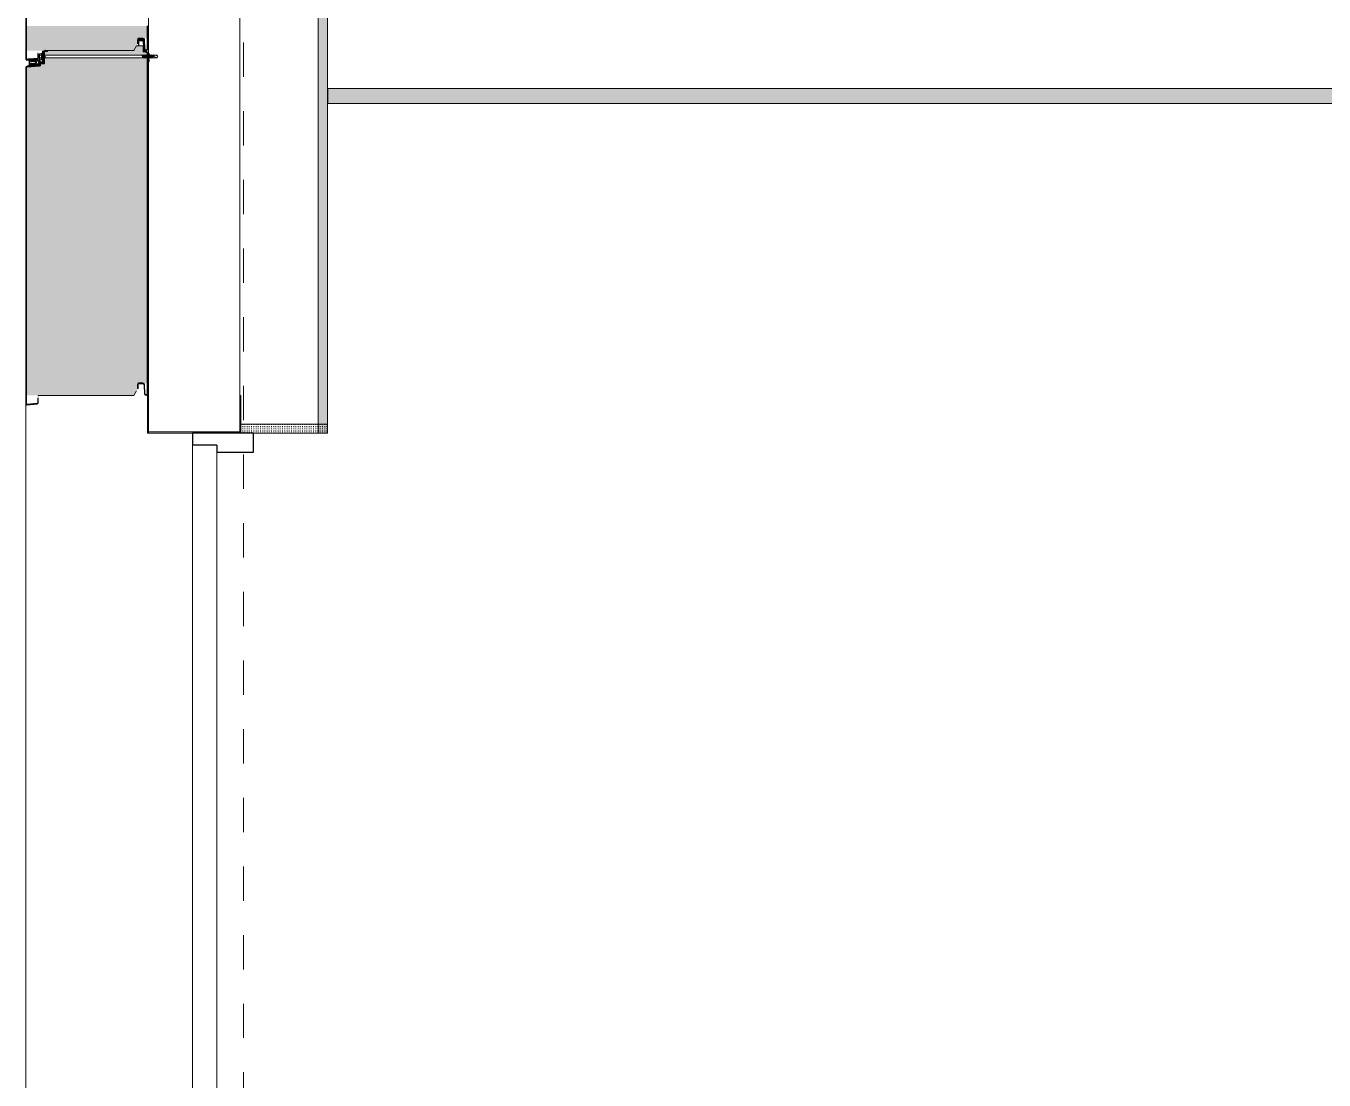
# Model space of a CAD drawing. Header units: millimetres. Extents: x -54677 to 188015, y -4000 to 32873.
# Drawn here: x -20213 to -18078, y 13544 to 15278 of the extents above; entities that cross this region are included whole.
import ezdxf

# ---------------------------------------------------------------- set-up
doc = ezdxf.new("R2010")
doc.units = ezdxf.units.MM
doc.header["$MEASUREMENT"] = 0
doc.linetypes.add('Dashed', pattern=[112.888889, 56.444445, -56.444445])
for name, color, linetype, lineweight in [('0_Pen_No__1', 7, 'Continuous', 13), ('0_Pen_No__3', 7, 'Continuous', 18), ('0_Pen_No__4', 7, 'Continuous', 20), ('0_Pen_No__5', 7, 'Continuous', 25), ('0_Pen_No__7', 7, 'Continuous', 35), ('A-20-M_Ceiling_Pen_No__1', 7, 'Continuous', 13), ('A-25-M_Wall_Int_Pen_No__3', 7, 'Continuous', 18), ('A-25-M_Wall_Int_Pen_No__87', 8, 'Continuous', 20), ('A-30-M_Stair_Pen_No__191', 7, 'Continuous', 5)]:
    doc.layers.add(name, color=color, linetype=linetype, lineweight=lineweight)
for name, color, linetype, lineweight, true_color in [('0_Pen_No__81', 7, 'Continuous', 20, 0x6a6a6a), ('A-20-M_Ceiling_Pen_No__107', 7, 'Continuous', 15, 0xa6a6a6), ('A-20-M_Ceiling_Pen_No__241', 7, 'Continuous', 13, 0xc30c20), ('A-25-M_Wall_Int_Pen_No__23', 7, 'Continuous', 30, 0x2a2a2a), ('A-30-M_Stair_Pen_No__107', 7, 'Continuous', 15, 0xa6a6a6)]:
    doc.layers.add(name, color=color, linetype=linetype, lineweight=lineweight, true_color=true_color)
pattern_1 = [(0, (0, 0), (0, 3), [0, -3])]

msp = doc.modelspace()

# ---------------------------------------------------------------- hatches: boundary and pattern name
at = {"layer": '0_Pen_No__3', "linetype": 'Continuous'}
msp.add_hatch(color=256, dxfattribs=at).paths.add_polyline_path([(-20022.1, 15254.4), (-20026, 15254.4, 0.414214), (-20027.7, 15252.8), (-20028.6, 15252.8), (-20028.6, 15255.4, -0.414214), (-20027.5, 15256.4), (-20020.4, 15256.4, -0.39896), (-20018.4, 15254.5), (-20018.4, 15252.8), (-20019.6, 15252.8, 0.304072)])
h = msp.add_hatch(dxfattribs=at)
h.set_pattern_fill('ANSI31_0001', color=256, style=0, pattern_type=2)
h.set_pattern_definition([(135, (-19255.35, 14583.42), (220.97, 220.97), [])])
h.paths.add_polyline_path([(-20018.4, 15252.8), (-20019.6, 15252.8, 0.304072), (-20022.1, 15254.4), (-20026, 15254.4, 0.414214), (-20027.7, 15252.8), (-20028.6, 15252.8), (-20028.6, 15255.4, -0.414214), (-20027.5, 15256.4), (-20020.4, 15256.4, -0.39896), (-20018.4, 15254.5)])
at = {"layer": '0_Pen_No__4', "linetype": 'Continuous', "lineweight": 0, "true_color": 0x000000}
for points in [[(-20013.2, 15277.6), (-20013.2, 15256.9), (-20013.2, 15257), (-20030.2, 15257), (-20030.2, 15247), (-20035.2, 15237), (-20212.2, 15237), (-20212.2, 15277.6)], [(-20212.2, 15122.9), (-20212.2, 15198.9), (-20212.2, 15209.9), (-20204.6, 15210.5), (-20202.7, 15210.7), (-20189.2, 15211.9), (-20189.2, 15214.5, -0.177727), (-20189.1, 15214.9), (-20182.2, 15215.5), (-20182.2, 15224.8), (-20181.8, 15225.3), (-20024, 15225.3), (-20023.1, 15223.4), (-20022.7, 15224.2), (-20021.7, 15224.2), (-20021.1, 15223.4), (-20020.7, 15224.2), (-20019.7, 15224.2), (-20019.1, 15223.4), (-20018.7, 15224.2), (-20017.7, 15224.2), (-20017.1, 15223.4), (-20016.7, 15224.2), (-20015.7, 15224.2), (-20015.1, 15223.4), (-20014.7, 15224.2), (-20013.7, 15224.2), (-20013.2, 15223.5), (-20013.2, 15122.9)], [(-20021.8, 15230), (-20022.5, 15229.3), (-20182.2, 15229.3), (-20182.2, 15235.2, -0.085197), (-20182.2, 15235.6), (-20177.5, 15235.6), (-20177.5, 15237), (-20035.2, 15237), (-20031.3, 15244.8), (-20020, 15244.8), (-20020, 15234.8), (-20015.2, 15234.8), (-20013.2, 15232.8), (-20013.2, 15229.3), (-20013.5, 15229.3), (-20013.8, 15230), (-20013.5, 15228.9), (-20013.5, 15228.9), (-20013.9, 15228.2), (-20013.9, 15228.2), (-20014.5, 15229.3), (-20013.8, 15230)], [(-20013.2, 15122.9), (-20013.2, 14710.6), (-20212.2, 14710.6), (-20212.2, 15122.9)], [(-20013.2, 14710.6), (-20013.2, 14689.9), (-20013.2, 14690), (-20030.2, 14690), (-20030.2, 14680), (-20035.2, 14670), (-20212.2, 14670), (-20212.2, 14710.6)]]:
    msp.add_hatch(color=178, dxfattribs=at).paths.add_polyline_path(points)
at = {"layer": '0_Pen_No__4', "linetype": 'Continuous'}
h = msp.add_hatch(dxfattribs=at)
h.set_pattern_fill('INSUL_0001', color=256, style=0, pattern_type=2)
h.set_pattern_definition([(135, (-19455.1, 14233), (1591, 1591), []), (135, (-18924.8, 14763.2), (1591, 1591), [750, -750]), (135, (-18394.5, 15293.6), (1591, 1591), [750, -750])])
h.paths.add_polyline_path([(-20184.3, 15229.3), (-20182.2, 15235.2, -0.085197), (-20182.2, 15235.6), (-20177.5, 15235.6), (-20177.5, 15237), (-20035.2, 15237), (-20031.3, 15244.8), (-20020, 15244.8), (-20020, 15234.8), (-20015.2, 15234.8), (-20013.2, 15232.8), (-20013.2, 15228.5), (-20013.5, 15228.9), (-20013.9, 15228.2), (-20014.9, 15228.2), (-20015.5, 15228.9), (-20015.9, 15228.2), (-20016.9, 15228.2), (-20017.5, 15228.9), (-20017.9, 15228.2), (-20018.9, 15228.2), (-20019.5, 15228.9), (-20019.9, 15228.2), (-20020.9, 15228.2), (-20021.5, 15228.9), (-20024, 15229.3)])
at = {"layer": '0_Pen_No__7', "linetype": 'Continuous'}
h = msp.add_hatch(dxfattribs=at)
h.set_pattern_fill('ANSI31_0001', color=256, style=0, pattern_type=2)
h.set_pattern_definition([(45, (-20090.32, 15101.44), (-265.17, 265.17), [])])
h.paths.add_polyline_path([(-20196.2, 15217.9, -0.512725), (-20196.2, 15217.1), (-20199.2, 15215, -0.645734), (-20199.5, 15215.2), (-20199.4, 15215.5), (-20201.8, 15215.5), (-20202.6, 15215, -0.645734), (-20202.9, 15215.2), (-20202.8, 15215.5), (-20204.3, 15215.5, 0.414214), (-20204.8, 15215), (-20204.8, 15213.6, -0.185503), (-20205, 15213), (-20206.3, 15211.6, -0.189692), (-20207, 15211.2), (-20209.7, 15211, -0.78441), (-20209.8, 15211.6), (-20208, 15212, 0.34718), (-20207.3, 15213), (-20207.3, 15221.3, 0.396857), (-20208.2, 15222.3), (-20209.9, 15222.4, -0.78441), (-20209.9, 15223), (-20206.6, 15223.2, -0.235302), (-20205.8, 15222.9), (-20205, 15222.1, -0.185503), (-20204.8, 15221.4), (-20204.8, 15220, 0.414214), (-20204.3, 15219.5), (-20202.8, 15219.5), (-20202.9, 15219.9, -0.645734), (-20202.6, 15220), (-20201.8, 15219.5), (-20199.4, 15219.5), (-20199.5, 15219.9, -0.645734), (-20199.2, 15220)])
h.paths.add_polyline_path([(-20197.6, 15217.4, 0.512725), (-20197.6, 15217.7), (-20198.7, 15218.5, 0.157084), (-20199, 15218.6), (-20201.3, 15218.6), (-20200.8, 15217.5), (-20201.3, 15216.4), (-20199, 15216.4, 0.157084), (-20198.7, 15216.5)], flags=0)
h.paths.add_polyline_path([(-20201.7, 15217.5), (-20202.2, 15218.6), (-20205.1, 15218.6, 0.414214), (-20205.3, 15218.4), (-20205.3, 15216.6, 0.414214), (-20205.1, 15216.4), (-20202.2, 15216.4)], flags=0)
at = {"layer": 'A-20-M_Ceiling_Pen_No__107', "linetype": 'Continuous'}
h = msp.add_hatch(dxfattribs=at)
h.set_pattern_fill('Gypsum_PB_0001', color=256, style=0, pattern_type=2)
h.set_pattern_definition(pattern_1)
h.paths.add_polyline_path([(-19716.2, 15150), (-16696.7, 15150), (-16696.7, 15175), (-19716.2, 15175)])
at = {"layer": 'A-30-M_Stair_Pen_No__107', "linetype": 'Continuous'}
h = msp.add_hatch(dxfattribs=at)
h.set_pattern_fill('Gypsum_PB_0001', color=256, style=0, pattern_type=2)
h.set_pattern_definition(pattern_1)
h.paths.add_polyline_path([(-19716.8, 18902.6), (-19732.3, 18902.6), (-19732.3, 14608), (-19716.8, 14608)])
h = msp.add_hatch(dxfattribs=at)
h.set_pattern_fill('Gypsum_PB_0001', color=256, style=0, pattern_type=2)
h.set_pattern_definition(pattern_1)
h.paths.add_polyline_path([(-19861.2, 14608), (-19716.6, 14608), (-19716.6, 14623), (-19861.2, 14623)])

# ---------------------------------------------------------------- linework, layer by layer
at = {"layer": '0_Pen_No__1', "linetype": 'Continuous'}
for p, q in [((-20190.9, 15227.3), (-20190.9, 15230.4)), ((-20190.9, 15227.3), (-20190.9, 15224.2)), ((-20190.5, 15229.4), (-20187.1, 15229.4)), ((-20190.5, 15225.2), (-20187.1, 15225.2)), ((-20190.3, 15231.6), (-20187.1, 15231.6)), ((-20187.5, 15225.2), (-20187.5, 15229.4)), ((-20187.1, 15232.6), (-20185.9, 15232.6)), ((-20187.1, 15222), (-20187.1, 15232.6)), ((-20185.9, 15227.3), (-20185.9, 15236.3)), ((-20185.9, 15236.3), (-20182.9, 15236.3)), ((-20185.9, 15232.6), (-20185.9, 15222)), ((-20185.9, 15229.3), (-20022.5, 15229.3)), ((-20185.9, 15225.3), (-20020.6, 15225.3)), ((-20182.9, 15236.3), (-20182.9, 15236)), ((-20022.5, 15229.3), (-20021.8, 15230)), ((-20022.5, 15229.3), (-20020.3, 15224.5)), ((-20021.8, 15230), (-20020.3, 15224.5)), ((-20021.8, 15230), (-20019.7, 15225.3)), ((-20021.5, 15229.3), (-20020.5, 15229.3)), ((-20020.5, 15229.3), (-20019.8, 15230)), ((-20020.5, 15229.3), (-20018.3, 15224.5)), ((-20019.7, 15225.3), (-20020.3, 15224.5)), ((-20019.8, 15230), (-20017.7, 15225.3)), ((-20019.8, 15230), (-20018.3, 15224.5)), ((-20019.7, 15225.3), (-20018.6, 15225.3)), ((-20019.5, 15229.3), (-20018.5, 15229.3)), ((-20018.5, 15229.3), (-20017.8, 15230)), ((-20018.5, 15229.3), (-20016.3, 15224.5)), ((-20017.7, 15225.3), (-20018.3, 15224.5)), ((-20017.8, 15230), (-20015.7, 15225.3)), ((-20017.8, 15230), (-20016.3, 15224.5)), ((-20017.7, 15225.3), (-20016.6, 15225.3)), ((-20017.5, 15229.3), (-20016.5, 15229.3)), ((-20016.5, 15229.3), (-20015.8, 15230)), ((-20016.5, 15229.3), (-20014.3, 15224.5)), ((-20015.7, 15225.3), (-20016.3, 15224.5)), ((-20015.8, 15230), (-20014.3, 15224.5)), ((-20015.8, 15230), (-20013.7, 15225.3)), ((-20015.7, 15225.3), (-20014.6, 15225.3)), ((-20015.5, 15229.3), (-20014.5, 15229.3)), ((-20014.5, 15229.3), (-20013.8, 15230)), ((-20014.5, 15229.3), (-20012.3, 15224.5)), ((-20013.7, 15225.3), (-20014.3, 15224.5)), ((-20013.8, 15230), (-20011.7, 15225.3)), ((-20013.8, 15230), (-20012.3, 15224.5)), ((-20013.7, 15225.3), (-20012.6, 15225.3)), ((-20013.5, 15229.3), (-20012.5, 15229.3)), ((-20012.5, 15229.3), (-20011.8, 15230)), ((-20012.5, 15229.3), (-20010.3, 15224.5)), ((-20011.7, 15225.3), (-20012.3, 15224.5)), ((-20011.8, 15230), (-20010.3, 15224.5)), ((-20011.8, 15230), (-20009.7, 15225.3)), ((-20011.7, 15225.3), (-20010.6, 15225.3)), ((-20011.5, 15229.3), (-20010.5, 15229.3)), ((-20010.5, 15229.3), (-20009.8, 15230)), ((-20010.5, 15229.3), (-20008.3, 15224.5)), ((-20009.7, 15225.3), (-20010.3, 15224.5)), ((-20009.8, 15230), (-20007.7, 15225.3)), ((-20009.8, 15230), (-20008.3, 15224.5)), ((-20009.7, 15225.3), (-20008.6, 15225.3)), ((-20009.5, 15229.3), (-20008.5, 15229.3)), ((-20008.5, 15229.3), (-20007.8, 15230)), ((-20008.5, 15229.3), (-20006.3, 15224.5)), ((-20007.7, 15225.3), (-20008.3, 15224.5)), ((-20007.8, 15230), (-20006.3, 15224.5)), ((-20007.8, 15230), (-20005.7, 15225.3)), ((-20007.7, 15225.3), (-20006.6, 15225.3)), ((-20007.5, 15229.3), (-20006.5, 15229.3)), ((-20006.5, 15229.3), (-20005.8, 15230)), ((-20006.5, 15229.3), (-20004.3, 15224.5)), ((-20005.7, 15225.3), (-20006.3, 15224.5)), ((-20005.8, 15230), (-20003.7, 15225.3)), ((-20005.8, 15230), (-20004.3, 15224.5)), ((-20005.7, 15225.3), (-20004.6, 15225.3)), ((-20005.5, 15229.3), (-20004.5, 15229.3)), ((-20004.5, 15229.3), (-20003.8, 15230)), ((-20004.5, 15229.3), (-20003.3, 15226.8)), ((-20003.7, 15225.3), (-20004.3, 15224.5)), ((-20003.8, 15230), (-20003.3, 15228.3)), ((-20003.8, 15230), (-20003.3, 15229)), ((-20003.7, 15225.3), (-20002.6, 15225.3)), ((-20003.5, 15229.3), (-19996.9, 15229.3)), ((-20003.3, 15229), (-20003.3, 15226.8)), ((-20003.3, 15225.3), (-19996.9, 15225.3)), ((-19999.9, 15229.3), (-20002.8, 15228.5)), ((-20002.8, 15228.5), (-20002.1, 15227.5)), ((-19996.9, 15225.3), (-20002.1, 15227.5)), ((-19995.7, 15227.3), (-19999.9, 15229.3)), ((-19995.7, 15227.3), (-19996.9, 15229.3)), ((-19995.7, 15227.3), (-19996.9, 15225.3)), ((-20190.3, 15223), (-20187.1, 15223)), ((-20187.1, 15222), (-20185.9, 15222)), ((-20185.9, 15218.4), (-20185.9, 15222))]:
    msp.add_line(p, q, dxfattribs=at)
for centre, radius, start, end in [((-20189.3, 15230.4), 1.55, 130.9664, 221.2982), ((-20184.3, 15227.2), 6.54, 160.1759, 178.9651), ((-20184.3, 15227.4), 6.54, 181.0349, 199.8241), ((-20189.3, 15224.2), 1.55, 138.7018, 229.0336)]:
    msp.add_arc(centre, radius, start, end, dxfattribs=at)
at = {"layer": '0_Pen_No__3', "linetype": 'Continuous'}
for p, q in [((-20028.6, 15252.8), (-20028.6, 15255.4)), ((-20028.6, 15252.8), (-20028.6, 15255.4)), ((-20027.7, 15252.8), (-20028.6, 15252.8)), ((-20027.7, 15252.8), (-20028.6, 15252.8)), ((-20027.5, 15256.4), (-20020.4, 15256.4)), ((-20027.5, 15256.4), (-20020.4, 15256.4)), ((-20022.1, 15254.4), (-20026, 15254.4)), ((-20022.1, 15254.4), (-20026, 15254.4)), ((-20019.6, 15252.8), (-20018.4, 15252.8)), ((-20019.6, 15252.8), (-20018.4, 15252.8)), ((-20018.4, 15254.5), (-20018.4, 15252.8)), ((-20018.4, 15254.5), (-20018.4, 15252.8)), ((-20009.8, 15231.5), (-20012.7, 15231.5)), ((-20009.8, 15231.5), (-20012.7, 15219.5)), ((-20009.8, 15219.5), (-20012.7, 15231.5)), ((-20009.8, 15219.5), (-20012.7, 15219.5)), ((-20028.6, 14685.8), (-20028.6, 14688.4)), ((-20028.6, 14685.8), (-20028.6, 14688.4)), ((-20027.5, 14689.4), (-20020.4, 14689.4)), ((-20027.5, 14689.4), (-20020.4, 14689.4)), ((-20018.4, 14687.6), (-20018.4, 14685.8)), ((-20018.4, 14687.6), (-20018.4, 14685.8))]:
    msp.add_line(p, q, dxfattribs=at)
for centre, radius, start, end in [((-20027.5, 15255.4), 1.08, 90, 180.0001), ((-20027.5, 15255.4), 1.08, 90, 180.0001), ((-20026, 15252.8), 1.63, 90, 180), ((-20026, 15252.8), 1.63, 90, 180), ((-20022.1, 15251.8), 2.63, 22.3478, 90), ((-20022.1, 15251.8), 2.63, 22.3478, 90), ((-20020.4, 15254.4), 2, 2.9999, 90), ((-20020.4, 15254.4), 2, 2.9999, 90), ((-20027.5, 14688.4), 1.08, 90, 180.0001), ((-20027.5, 14688.4), 1.08, 90, 180.0001), ((-20020.4, 14687.5), 2, 2.9999, 90), ((-20020.4, 14687.5), 2, 2.9999, 90)]:
    msp.add_arc(centre, radius, start, end, dxfattribs=at)
at = {"layer": '0_Pen_No__4', "linetype": 'Continuous'}
for p, q in [((-20212.2, 15222.6), (-20212.2, 15277.6)), ((-20182.2, 15229.2), (-20182.2, 15235.6)), ((-20177.5, 15235.6), (-20182.2, 15235.6)), ((-20182.2, 15227.7), (-20180.9, 15226.4)), ((-20180.9, 15226.4), (-20182.2, 15224.8)), ((-20182.2, 15224.8), (-20182.2, 15215.5)), ((-20176.1, 15237), (-20177.5, 15237)), ((-20035.2, 15237), (-20177.5, 15237)), ((-20177.5, 15237), (-20177.5, 15235.6)), ((-20031.3, 15244.8), (-20035.2, 15237)), ((-20020, 15244.8), (-20031.3, 15244.8)), ((-20020, 15234.8), (-20020, 15244.8)), ((-20015.2, 15234.8), (-20020, 15234.8)), ((-20013.2, 15232.8), (-20015.2, 15234.8)), ((-20189.2, 15211.9), (-20212.2, 15209.9)), ((-20182.2, 15215.5), (-20189.2, 15214.9)), ((-20189.2, 15214.9), (-20189.2, 15211.9)), ((-20212.2, 14655.6), (-20212.2, 14710.6)), ((-20176.1, 14670), (-20192.9, 14670)), ((-20192.9, 14670), (-20192.9, 14668.6)), ((-20035.2, 14670), (-20177.5, 14670)), ((-20031.3, 14677.8), (-20035.2, 14670))]:
    msp.add_line(p, q, dxfattribs=at)
at = {"layer": '0_Pen_No__5', "linetype": 'Continuous'}
for p, q in [((-20012.7, 15239.9), (-20012.7, 15277.6)), ((-20029.1, 15248), (-20028.6, 15248)), ((-20028.6, 15248), (-20028.6, 15255.3)), ((-20027.7, 15252.8), (-20027.7, 15245.4)), ((-20027.5, 15256.4), (-20020.4, 15256.4)), ((-20022.1, 15254.4), (-20026, 15254.4)), ((-20018.7, 15237.3), (-20019.4, 15251.9)), ((-20018.4, 15254.5), (-20017.7, 15239.8)), ((-20182.9, 15235.2), (-20182.9, 15227.4)), ((-20182.9, 15227.4), (-20181.9, 15226.4)), ((-20181.9, 15226.4), (-20182.9, 15225.4)), ((-20182.9, 15225.4), (-20182.9, 15217)), ((-20182.2, 15227.6), (-20182.2, 15235.2)), ((-20180.9, 15226.4), (-20182.2, 15227.6)), ((-20182.2, 15225.1), (-20180.9, 15226.4)), ((-20182.2, 15217.1), (-20182.2, 15225.1)), ((-20177.9, 15236.9), (-20180.8, 15237.2)), ((-20180.8, 15236.5), (-20178, 15236.2)), ((-20178, 15236.2), (-20177.9, 15236.9)), ((-20027.7, 15245.4), (-20027.2, 15245.4)), ((-20016.2, 15235.4), (-20016.7, 15235.4)), ((-20015.3, 15235.4), (-20016.2, 15235.4)), ((-20012.7, 14710.6), (-20012.7, 15232.8)), ((-20190.6, 15212.7), (-20211.3, 15210.9)), ((-20211.3, 15210.2), (-20190.6, 15212)), ((-20189.9, 15214.4), (-20189.9, 15213.4)), ((-20189.2, 15213.5), (-20189.2, 15214.5)), ((-20183.6, 15216.3), (-20188.6, 15215.9)), ((-20188.6, 15215.2), (-20183.6, 15215.6)), ((-20012.7, 14672.9), (-20012.7, 14710.6)), ((-20029.1, 14681), (-20028.6, 14681)), ((-20028.6, 14681), (-20028.6, 14688.4)), ((-20027.5, 14689.4), (-20020.4, 14689.4)), ((-20018.4, 14687.6), (-20017.7, 14672.8))]:
    msp.add_line(p, q, dxfattribs=at)
at = {"layer": '0_Pen_No__5', "linetype": 'Continuous', "flags": 128}
for points in [[(-20212.9, 16209.2), (-20212.9, 15223.1, 0.440011), (-20211.2, 15221.6), (-20199.9, 15222.6), (-20194.2, 15223.1, 0.388879), (-20192.9, 15224.6), (-20192.9, 15232.4), (-20193.6, 15232.4), (-20193.6, 15224.5, -0.388879), (-20194.2, 15223.8), (-20200, 15223.3), (-20211.4, 15222.3, -0.440011), (-20212.2, 15223), (-20212.2, 16209.2)], [(-20013.2, 15277.6), (-20013.2, 15239.9, -0.974157), (-20017.2, 15239.8), (-20017.9, 15254.6, 0.39896), (-20020.4, 15256.9), (-20027.5, 15256.9, 0.414214), (-20029.1, 15255.3), (-20029.1, 15248)], [(-20027.2, 15245.4), (-20027.2, 15252.8, -0.414214), (-20026, 15253.9), (-20022.1, 15253.9, -0.39896), (-20019.9, 15251.9), (-20019.2, 15237.3, 0.39896), (-20016.7, 15234.9), (-20016.2, 15234.9), (-20015.3, 15234.9, -0.414214), (-20013.2, 15232.8), (-20013.2, 14710.6)], [(-20212.9, 15209.2), (-20212.9, 14656.1, 0.440011), (-20211.2, 14654.6), (-20199.9, 14655.6), (-20194.2, 14656.1, 0.388879), (-20192.9, 14657.6), (-20192.9, 14665.5), (-20193.6, 14665.5), (-20193.6, 14657.5, -0.388879), (-20194.2, 14656.8), (-20200, 14656.3), (-20211.4, 14655.3, -0.440011), (-20212.2, 14656), (-20212.2, 15209.2)], [(-20013.2, 14710.6), (-20013.2, 14672.9, -0.974157), (-20017.2, 14672.8), (-20017.9, 14687.6, 0.39896), (-20020.4, 14689.9), (-20027.5, 14689.9, 0.414214), (-20029.1, 14688.4), (-20029.1, 14681)]]:
    msp.add_lwpolyline(points, format="xyb", dxfattribs=at)
for points in [[(-20212.9, 15209.2), (-20212.9, 14710.6)], [(-20212.2, 14710.6), (-20212.2, 15209.2)]]:
    msp.add_lwpolyline(points, dxfattribs=at)
at = {"layer": '0_Pen_No__5', "linetype": 'Continuous'}
for centre, radius, start, end in [((-20027.5, 15255.3), 1.08, 90, 180.0001), ((-20026, 15252.8), 1.63, 90, 180), ((-20022.1, 15251.8), 2.63, 3, 90), ((-20020.4, 15254.4), 2, 2.9999, 90), ((-20180.9, 15235.2), 2, 85, 180), ((-20180.9, 15235.2), 1.3, 85, 180), ((-20016.7, 15237.4), 2, 183, 270.0001), ((-20015.2, 15239.9), 2.5, 183, 0), ((-20015.3, 15232.8), 2.63, 0, 90), ((-20211.2, 15209.2), 1.7, 95, 180), ((-20211.2, 15209.2), 1, 95, 180), ((-20190.7, 15213.5), 1.5, 275, 0), ((-20190.6, 15213.4), 0.7, 275, 0), ((-20188.4, 15214.4), 1.5, 95, 180), ((-20188.5, 15214.5), 0.7, 95.0001, 180), ((-20183.7, 15217.1), 1.5, 275, 0), ((-20183.6, 15217), 0.7, 275, 0), ((-20027.5, 14688.4), 1.08, 90, 180.0001), ((-20020.4, 14687.4), 2, 2.9999, 90), ((-20015.2, 14672.9), 2.5, 183, 0)]:
    msp.add_arc(centre, radius, start, end, dxfattribs=at)
at = {"layer": '0_Pen_No__7', "linetype": 'Continuous'}
for p, q in [((-20209.8, 15223), (-20206.6, 15223.2)), ((-20209.8, 15222.4), (-20208.2, 15222.3)), ((-20209.7, 15211.6), (-20208, 15212)), ((-20209.6, 15211), (-20207, 15211.2)), ((-20207.3, 15213), (-20207.3, 15221.3)), ((-20206.3, 15211.6), (-20205, 15213)), ((-20205.8, 15222.9), (-20205, 15222.1)), ((-20204.8, 15220), (-20204.8, 15221.4)), ((-20204.8, 15213.6), (-20204.8, 15215)), ((-20204.3, 15219.5), (-20202.8, 15219.5)), ((-20204.3, 15215.5), (-20202.8, 15215.5)), ((-20202.8, 15219.5), (-20202.9, 15219.8)), ((-20202.8, 15215.5), (-20202.9, 15215.2)), ((-20202.6, 15220), (-20201.8, 15219.5)), ((-20202.6, 15215), (-20201.8, 15215.5)), ((-20201.8, 15219.5), (-20199.4, 15219.5)), ((-20201.8, 15215.5), (-20199.4, 15215.5)), ((-20199.4, 15219.5), (-20199.5, 15219.8)), ((-20199.4, 15215.5), (-20199.5, 15215.2)), ((-20199.2, 15220), (-20196.2, 15217.9)), ((-20199.2, 15215), (-20196.2, 15217.1))]:
    msp.add_line(p, q, dxfattribs=at)
at = {"layer": '0_Pen_No__7', "linetype": 'Continuous', "flags": 128}
msp.add_lwpolyline([(-20196.6, 15219.3, 0.198912), (-20196.3, 15219.1), (-20196.2, 15219.1), (-20196.2, 15220.2), (-20191.8, 15220, -0.414214), (-20191.3, 15219.5), (-20191.5, 15215.7, -0.388879), (-20192, 15215.2), (-20196.4, 15215), (-20196.4, 15216, 0.221334), (-20196.8, 15215.9), (-20197.7, 15215.1, -0.176327), (-20198, 15214.9), (-20199.8, 15214.9), (-20199.8, 15215.6, 0.221334), (-20200.2, 15215.4), (-20200.7, 15215, -0.176327), (-20201, 15214.8), (-20203.2, 15214.7), (-20203.2, 15215.7), (-20203.2, 15215.7, 0.198912), (-20203.6, 15215.6), (-20204.3, 15214.9, 0.198912), (-20204.5, 15214.6), (-20204.6, 15213.2), (-20190.7, 15213.7, 0.388879), (-20190.1, 15214.4), (-20190, 15215.4, -0.388879), (-20188.6, 15216.8), (-20183.5, 15217, 0.402694), (-20182.9, 15217.7), (-20182.9, 15236, 0.414214), (-20184.4, 15234.5), (-20184.4, 15231.7), (-20183.9, 15231.2), (-20184.4, 15230.7), (-20184.4, 15227.7), (-20183.9, 15227.2), (-20184.4, 15226.7), (-20184.4, 15219.2, -0.402694), (-20185, 15218.5), (-20189.3, 15218.3, -0.440011), (-20189.9, 15218.8), (-20189.8, 15220.9, 0.414214), (-20190.2, 15221.5), (-20203.6, 15222.1, 0.414214), (-20204.2, 15221.6), (-20204.2, 15220.7, 0.198912), (-20204.1, 15220.3), (-20203.4, 15219.6, 0.198912), (-20203.1, 15219.4), (-20203, 15219.4), (-20203, 15220.6), (-20201.2, 15220.5, -0.198912), (-20200.8, 15220.3), (-20200, 15219.4, 0.198912), (-20199.7, 15219.3), (-20199.6, 15219.3), (-20199.6, 15220.4), (-20197.8, 15220.3, -0.198912), (-20197.4, 15220.2)], format="xyb", close=True, dxfattribs=at)
at = {"layer": '0_Pen_No__7', "linetype": 'Continuous'}
for centre, radius, start, end in [((-20209.8, 15222.7), 0.3, 84.6555, 275.3795), ((-20209.6, 15211.3), 0.3, 94.6205, 285.3445), ((-20208.3, 15221.3), 1, 0, 86.584), ((-20208.3, 15213), 1, 283.416, 0), ((-20207, 15212.2), 1, 275, 317.9638), ((-20206.5, 15222.2), 1, 42.0362, 95), ((-20205.8, 15221.4), 1, 0, 42.0362), ((-20205.8, 15213.6), 1, 317.9638, 0), ((-20204.3, 15220), 0.5, 180, 270), ((-20204.3, 15215), 0.5, 90, 180), ((-20202.7, 15219.9), 0.2, 54.2907, 201.2393), ((-20202.7, 15215.1), 0.2, 158.7607, 305.7093), ((-20199.3, 15219.9), 0.2, 54.2907, 201.2393), ((-20199.3, 15215.1), 0.2, 158.7607, 305.7093), ((-20196.5, 15217.5), 0.5, 305.7093, 54.2907)]:
    msp.add_arc(centre, radius, start, end, dxfattribs=at)
at = {"layer": '0_Pen_No__81', "linetype": 'Continuous', "flags": 128}
msp.add_lwpolyline([(-20011.2, 15480), (-20011.2, 14608), (-19861.2, 14608), (-19861.2, 15480)], dxfattribs=at)
msp.add_lwpolyline([(-20013.2, 14670), (-20011.2, 14670), (-20011.2, 14610), (-19861.2, 14610), (-19861.2, 14670), (-19859.2, 14670), (-19859.2, 14608), (-20013.2, 14608)], close=True, dxfattribs=at)
at = {"layer": 'A-20-M_Ceiling_Pen_No__1', "linetype": 'Continuous', "flags": 128}
msp.add_lwpolyline([(-19716.2, 15150), (-16696.7, 15150), (-16696.7, 15175), (-19716.2, 15175)], close=True, dxfattribs=at)
at = {"layer": 'A-20-M_Ceiling_Pen_No__241', "linetype": 'Dashed'}
msp.add_line((-19854.8, 20217.3), (-19854.8, -4000), dxfattribs=at)
at = {"layer": 'A-25-M_Wall_Int_Pen_No__23', "linetype": 'Continuous'}
for p, q in [((-19939.1, 14608), (-19939.1, 14588)), ((-19839.1, 14608), (-19839.1, 14576)), ((-19899.1, 14588), (-19939.1, 14588)), ((-19899.1, 14588), (-19899.1, 14576)), ((-19839.1, 14576), (-19899.1, 14576))]:
    msp.add_line(p, q, dxfattribs=at)
at = {"layer": 'A-25-M_Wall_Int_Pen_No__23', "linetype": 'Continuous', "flags": 128}
msp.add_lwpolyline([(-19839.1, 14608), (-19854.1, 14608), (-19939.1, 14608)], dxfattribs=at)
at = {"layer": 'A-25-M_Wall_Int_Pen_No__3', "linetype": 'Continuous'}
for p, q in [((-19939.2, 14588), (-19939.2, 14522.5)), ((-19939.1, 14588), (-19939.1, 12150)), ((-19899.1, 14576), (-19899.1, 12150)), ((-19899, 14576), (-19899, 13974.5)), ((-19939.2, 14481.6), (-19939.2, 14416.1)), ((-19939.2, 14375.1), (-19939.2, 14309.6)), ((-19939.2, 14268.7), (-19939.2, 14203.2)), ((-19939.2, 14162.3), (-19939.2, 14096.8)), ((-19939.2, 14055.8), (-19939.2, 13990.4)), ((-19899, 13974.5), (-19899, 13386.1)), ((-19939.2, 13949.4), (-19939.2, 13883.9)), ((-19939.2, 13843), (-19939.2, 13777.5)), ((-19939.2, 13736.6), (-19939.2, 13671.1)), ((-19939.2, 13630.1), (-19939.2, 13564.6))]:
    msp.add_line(p, q, dxfattribs=at)
at = {"layer": 'A-25-M_Wall_Int_Pen_No__87', "linetype": 'Continuous'}
for p, q in [((-19716.6, 14608), (-19716.6, 15750)), ((-20212.9, 14670), (-20212.9, 12207.6))]:
    msp.add_line(p, q, dxfattribs=at)
at = {"layer": 'A-30-M_Stair_Pen_No__191', "linetype": 'Continuous', "flags": 128}
for points in [[(-19716.8, 18902.6), (-19732.3, 18902.6), (-19732.3, 14608), (-19716.8, 14608)], [(-19861.2, 14608), (-19716.6, 14608), (-19716.6, 14623), (-19861.2, 14623)]]:
    msp.add_lwpolyline(points, close=True, dxfattribs=at)

doc.saveas('drawing.dxf')
